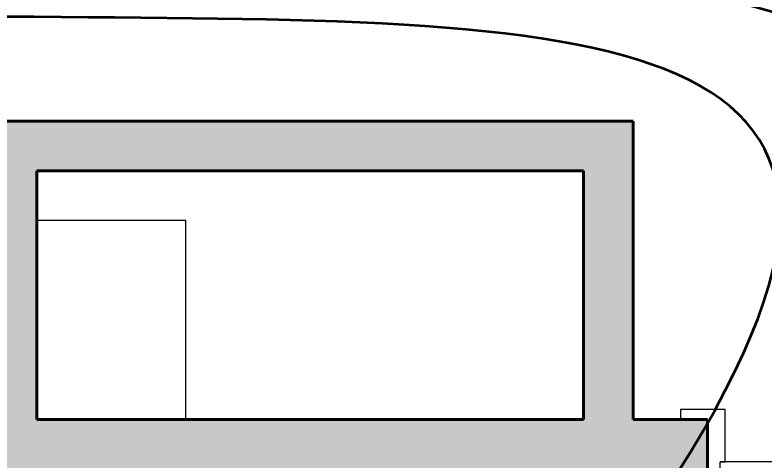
# Model space of a CAD drawing. Header units: millimetres. Extents: x 898 to 1196, y 229 to 443.
# Drawn here: x 1165.969 to 1167.477, y 407.918 to 408.813 of the extents above; entities that cross this region are included whole.
import ezdxf

# ---------------------------------------------------------------- set-up
doc = ezdxf.new("R2010")
doc.units = ezdxf.units.MM
doc.linetypes.add('HIDDEN', pattern=[0.375, 0.25, -0.125])
doc.layers.get('0').update_dxf_attribs({"color": 41})
doc.layers.get('DEFPOINTS').update_dxf_attribs({"color": 53})
for name, color, linetype, lineweight in [('AN-Textes', 5, 'Continuous', 13), ('COMMANDE CH SOL', 20, 'Continuous', 35), ('p allége', 1, 'Continuous', 20), ('p hachure', 253, 'Continuous', 15), ('p menuiserie', 5, 'Continuous', 20), ('p mur', 7, 'Continuous', 40)]:
    doc.layers.add(name, color=color, linetype=linetype, lineweight=lineweight)
doc.dimstyles.new('ISO-25', dxfattribs={"dimtxt": 2.5, "dimasz": 2.5, "dimexe": 1.25, "dimexo": 0.625, "dimtad": 1, "dimtxsty": 'Standard', "dimcen": 2.5, "dimadec": 0, "dimazin": 0, "dimtfac": 1, "dimtmove": 0, "dimatfit": 3, "dimfxl": 1, "dimarcsym": 0})

# ---------------------------------------------------------------- blocks, each defined once
blk = doc.blocks.new('*D83')
at = {"layer": 'DEFPOINTS', "color": 0, "transparency": 16777216}
for p in [(-0.475, 0.0023), (-0.475, -0.04), (0.425, -0.04)]:
    blk.add_point(p, dxfattribs=at)
at = {"layer": 'AN-Textes', "color": 0, "transparency": 16777216, "insert": (-0.025, 0.059), "char_height": 0.08, "attachment_point": 5}
blk.add_mtext('P 0,90', dxfattribs=at)
blk = doc.blocks.new('_None')
blk = doc.blocks.new('*U82')
for p, q in [((-0.53, 0.085), (-0.475, 0.085)), ((-0.475, 0.085), (-0.475, -0.015)), ((0.425, 0.085), (0.425, -0.015)), ((0.48, 0.085), (0.425, 0.085)), ((0.4, 0), (-0.45, 0)), ((-0.53, -0.015), (-0.475, -0.015)), ((0.48, -0.015), (0.425, -0.015)), ((0.4, -0.035), (-0.45, -0.035))]:
    blk.add_line(p, q)
at = {"linetype": 'HIDDEN', "ltscale": 0.5}
blk.add_line((0.4, -0.035), (0.4, -0.885), dxfattribs=at)
for points in [[(-0.53, -0.015), (-0.53, -0.035), (-0.46, -0.035), (-0.46, -0.035), (-0.45, -0.035), (-0.45, 0), (-0.44, 0), (-0.44, 0.05), (-0.44, 0.05), (-0.44, 0.085), (-0.44, 0.085), (-0.44, 0.105), (-0.53, 0.105), (-0.53, 0.085)], [(0.48, -0.015), (0.48, -0.035), (0.41, -0.035), (0.41, -0.035), (0.4, -0.035), (0.4, 0), (0.39, 0), (0.39, 0.05), (0.39, 0.05), (0.39, 0.085), (0.39, 0.085), (0.39, 0.105), (0.48, 0.105), (0.48, 0.085)]]:
    blk.add_lwpolyline(points)
blk.add_arc((0.4, -0.035), 0.85, 180, 270, dxfattribs=at)
at = {"layer": 'AN-Textes'}
dim = blk.add_linear_dim(base=(-0.475, 0.0023), p1=(0.425, -0.04), p2=(-0.475, -0.04), angle=180, text='P <>', dimstyle='ISO-25', override={"dimtxt": 0.08, "dimasz": 0.02, "dimexe": 0.6, "dimexo": 0, "dimgap": 0.01, "dimtad": 2, "dimjust": 0, "dimzin": 0, "dimblk1": 'None', "dimblk2": 'None', "dimsah": 1, "dimse1": 1, "dimse2": 1, "dimsd1": 1, "dimsd2": 1, "dimtix": 1, "dimtmove": 2}, dxfattribs=at)
dim.commit()
dim.dimension.update_dxf_attribs({"geometry": '*D83', "text_midpoint": (-0.025, 0.059)})

msp = doc.modelspace()

# ---------------------------------------------------------------- hatches: boundary and pattern name
at = {"layer": 'p hachure', "transparency": 33554559}
h = msp.add_hatch(color=256, dxfattribs=at)
h.dxf.hatch_style = 1
h.paths.add_polyline_path([(1161.2635, 407.9991), (1161.2635, 408.5991), (1161.0635, 408.5991), (1161.0635, 408.4991), (1161.1635, 408.4991), (1161.1635, 405.5991), (1161.8635, 405.5991), (1161.8635, 405.6991), (1161.2635, 405.6991), (1161.2635, 407.8991), (1164.0135, 407.8991), (1164.0135, 405.6991), (1163.4135, 405.6991), (1163.4135, 405.5991), (1164.0135, 405.5991), (1164.0135, 404.1991), (1163.4135, 404.1991), (1163.4135, 404.0991), (1164.0135, 404.0991), (1164.0135, 401.8991), (1163.1635, 401.8991), (1163.1635, 401.5491), (1164.2635, 401.5491), (1164.2635, 401.8991), (1164.1135, 401.8991), (1164.1135, 405.5991), (1167.2135, 405.5991), (1167.2135, 406.2991), (1167.1135, 406.2991), (1167.1135, 405.6991), (1164.1135, 405.6991), (1164.1135, 407.8991), (1167.1135, 407.8991), (1167.1135, 407.2991), (1167.2135, 407.2991), (1167.2135, 407.8991), (1167.3635, 407.8991), (1167.3635, 407.9991), (1167.2135, 407.9991), (1167.2135, 408.5991), (1165.9135, 408.5991), (1165.9135, 407.9991)])
h.paths.add_polyline_path([(1167.1135, 407.9991), (1166.0135, 407.9991), (1166.0135, 408.4991), (1167.1135, 408.4991)], flags=16)

# ---------------------------------------------------------------- linework, layer by layer
at = {"layer": 'COMMANDE CH SOL', "color": 1}
for points in [[(1169.7143, 407.7256), (1169.0357, 408.3277), (1166.783, 409.153), (1165.0182, 409.0584), (1162.4269, 408.9035), (1161.35, 409.35), (1159.85, 410.3)], [(1167.2064, 407.7486), (1167.95, 408.8), (1166.5, 408.8), (1161.7, 408.85), (1160.5, 409.4), (1159.95, 410.05)]]:
    msp.add_open_spline(points, degree=3, dxfattribs=at)
at = {"layer": 'p allége'}
for p, q in [((1166.3135, 408.3991), (1166.0135, 408.3991)), ((1166.3135, 407.9991), (1166.3135, 408.3991))]:
    msp.add_line(p, q, dxfattribs=at)
at = {"layer": 'p mur'}
for p, q in [((1165.9135, 408.5991), (1167.2135, 408.5991)), ((1167.2135, 407.9991), (1167.2135, 408.5991)), ((1166.0135, 407.9991), (1166.0135, 408.4991)), ((1166.0135, 408.4991), (1167.1135, 408.4991)), ((1167.1135, 407.9991), (1167.1135, 408.4991)), ((1167.1135, 407.9991), (1166.0135, 407.9991)), ((1167.3635, 407.9991), (1167.2135, 407.9991)), ((1167.3635, 407.9991), (1167.3635, 407.8991))]:
    msp.add_line(p, q, dxfattribs=at)

# ---------------------------------------------------------------- block references
at = {"layer": 'p menuiserie'}
msp.add_blockref('*U82', (1167.8385, 407.9141), dxfattribs=at)

doc.saveas('drawing.dxf')
